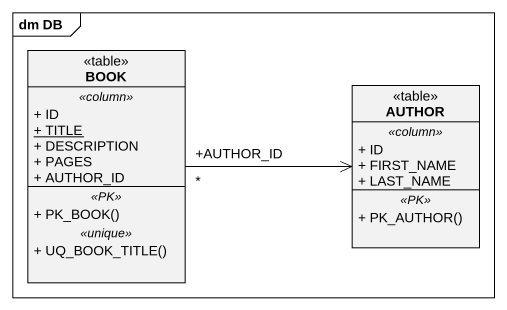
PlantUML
@startuml
mainframe dm DB
hide circle
hide empty members
skinparam classAttributeIconSize 0
class BOOK <<table>> {
  .. <<column>> ..
  + ID
  {static} + TITLE
  + DESCRIPTION
  + PAGES
  + AUTHOR_ID
  .. <<PK>> ..
  + PK_BOOK()
  .. <<unique>> ..
  + UQ_BOOK_TITLE()
}
class AUTHOR <<table>> {
  .. <<column>> ..
  + ID
  + FIRST_NAME
  + LAST_NAME
  .. <<PK>> ..
  + PK_AUTHOR()
}
BOOK "+AUTHOR_ID\n*" -right-> AUTHOR
@enduml
